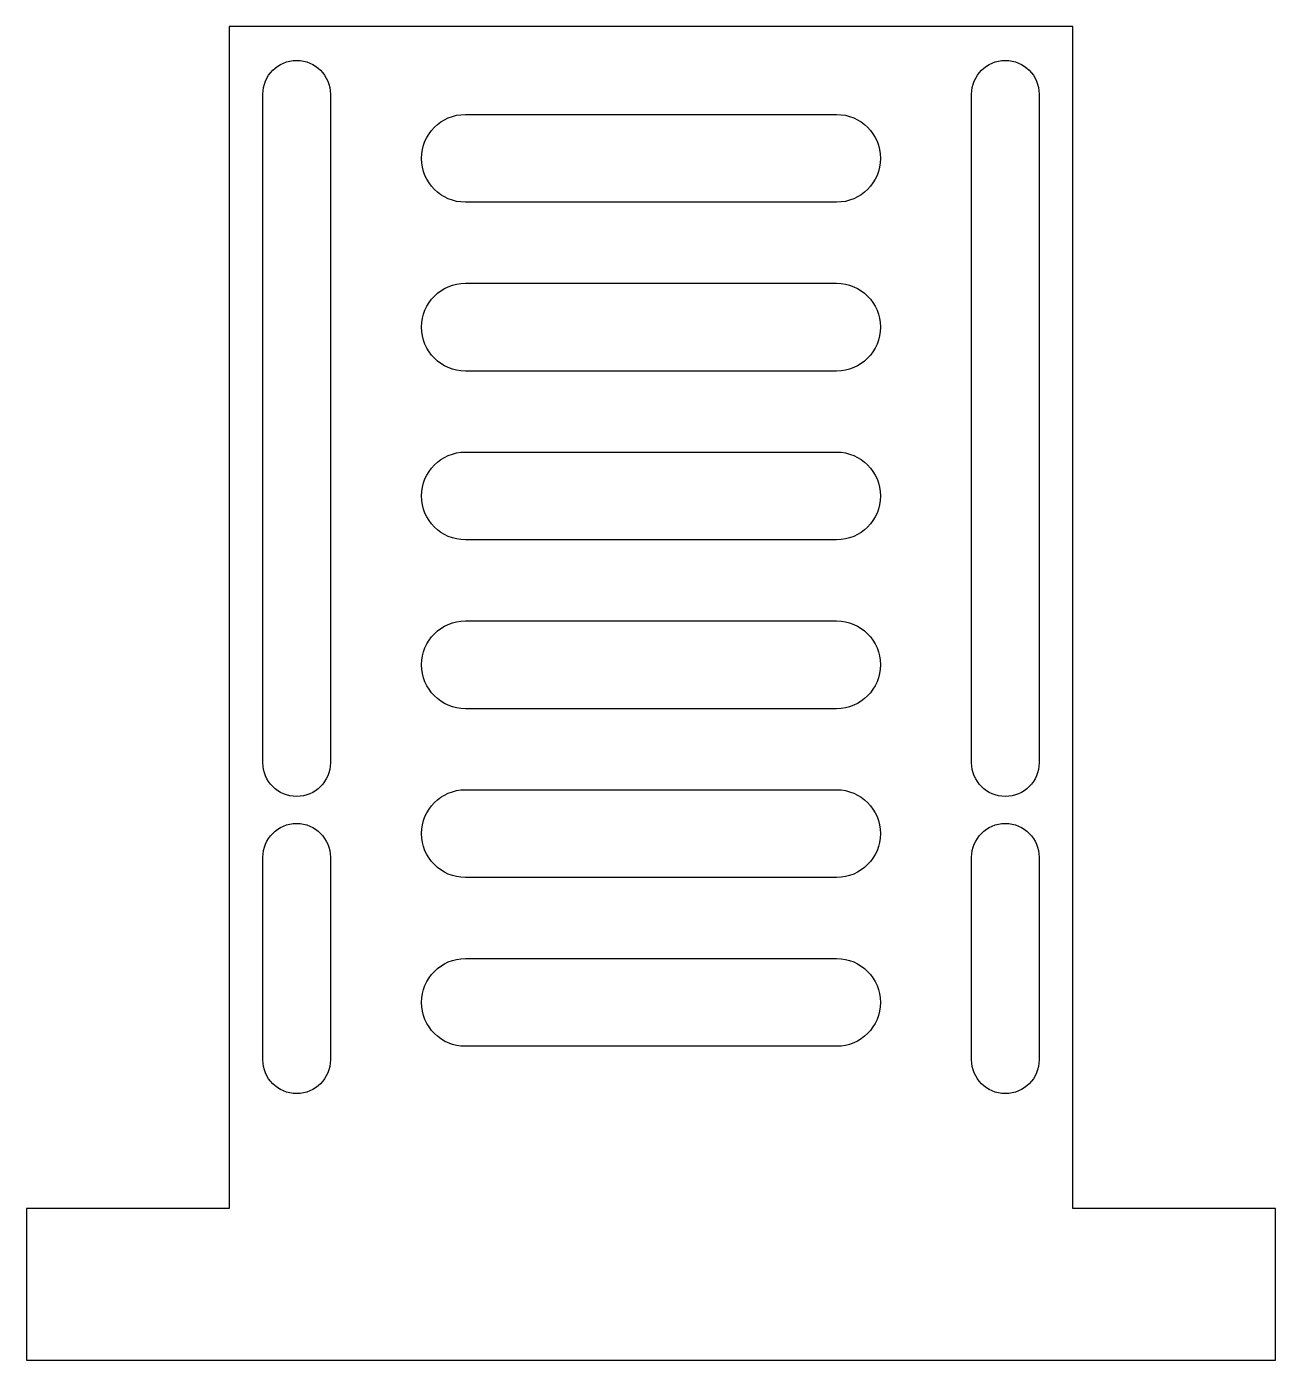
# Model space of a CAD drawing. Header units: millimetres. Extents: x 155.1 to 192.1, y 131.8 to 171.3.
import ezdxf

# ---------------------------------------------------------------- set-up
doc = ezdxf.new("R2010")
doc.units = ezdxf.units.MM

msp = doc.modelspace()

# ---------------------------------------------------------------- linework, layer by layer
msp.add_lwpolyline([(161.105, 171.26), (161.105, 136.26), (155.105, 136.26), (155.105, 131.76), (192.105, 131.76), (192.105, 136.26), (186.105, 136.26), (186.105, 171.26)], close=True)
for points in [[(162.105, 169.26, -1), (164.105, 169.26), (164.105, 149.46, -1), (162.105, 149.46)], [(185.105, 149.46, -1), (183.105, 149.46), (183.105, 169.26, -1), (185.105, 169.26)], [(168.105, 166.06, -1), (168.105, 168.66), (179.105, 168.66, -1), (179.105, 166.06)], [(179.105, 163.66, -1), (179.105, 161.06), (168.105, 161.06, -1), (168.105, 163.66)], [(179.105, 158.66, -1), (179.105, 156.06), (168.105, 156.06, -1), (168.105, 158.66)], [(179.105, 153.66, -1), (179.105, 151.06), (168.105, 151.06, -1), (168.105, 153.66)], [(179.105, 148.66, -1), (179.105, 146.06), (168.105, 146.06, -1), (168.105, 148.66)], [(162.105, 146.66, -1), (164.105, 146.66), (164.105, 140.66, -1), (162.105, 140.66)], [(183.105, 146.66, -1), (185.105, 146.66), (185.105, 140.66, -1), (183.105, 140.66)], [(179.105, 143.66, -1), (179.105, 141.06), (168.105, 141.06, -1), (168.105, 143.66)]]:
    msp.add_lwpolyline(points, format="xyb", close=True)

doc.saveas('drawing.dxf')
